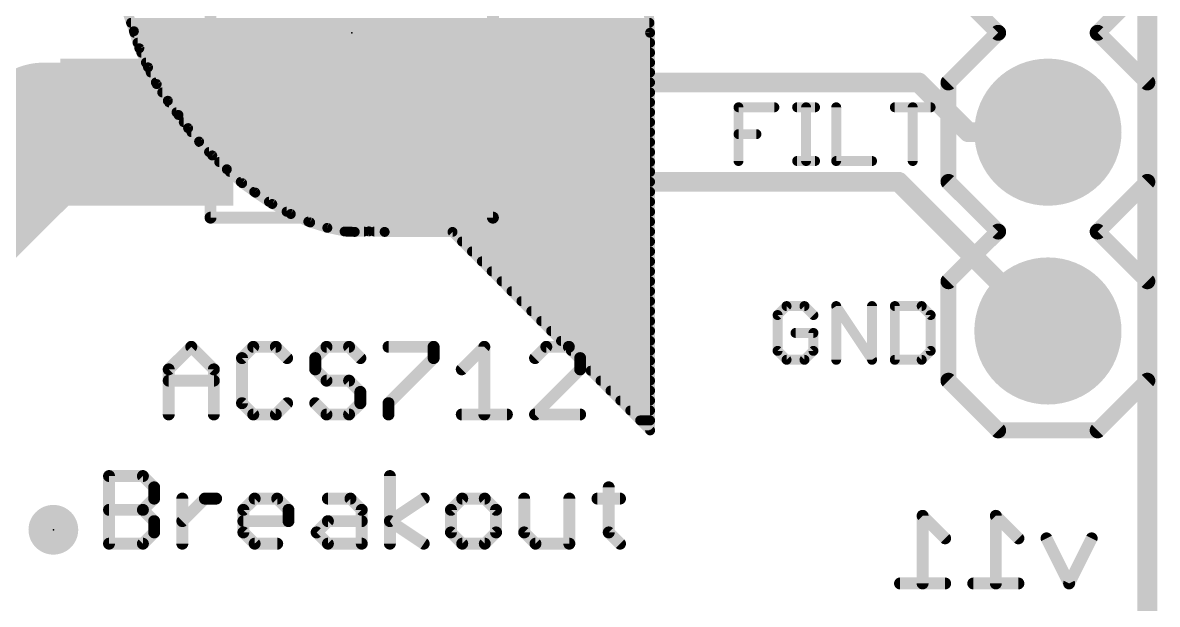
# Model space of a CAD drawing. Extents: x -0.1 to 21.7, y -7.6 to 15.4.
# Drawn here: x 7.23 to 21.72, y 0.32 to 7.75 of the extents above; entities that cross this region are included whole.
import ezdxf

# ---------------------------------------------------------------- set-up
doc = ezdxf.new("R2010")
doc.units = 0
for name, color, linetype in [('1', 12, 'CONTINUOUS'), ('16', 132, 'CONTINUOUS'), ('17', 110, 'CONTINUOUS'), ('20', 53, 'CONTINUOUS'), ('21', 53, 'CONTINUOUS'), ('22', 53, 'CONTINUOUS'), ('23', 53, 'CONTINUOUS'), ('24', 53, 'CONTINUOUS'), ('51', 53, 'CONTINUOUS')]:
    doc.layers.add(name, color=color, linetype=linetype)

# ---------------------------------------------------------------- blocks, each defined once
blk = doc.blocks.new('RECT')
blk.add_solid([(-0.5, -0.5), (0.5, -0.5), (-0.5, 0.5), (0.5, 0.5)])
blk = doc.blocks.new('ROUNDP')
at = {"const_width": 0.5}
blk.add_lwpolyline([(0, -0.25, 1), (0, 0.25, 1), (0, -0.25)], format="xyb", dxfattribs=at)
blk = doc.blocks.new('PIE')
at = {"const_width": 0.5}
blk.add_lwpolyline([(0, -0.25, 1), (0, 0.25, 1), (0, -0.25)], format="xyb", dxfattribs=at)

msp = doc.modelspace()

# ---------------------------------------------------------------- linework, layer by layer
at = {"layer": '1'}
for points, const_width in [([(21.59, 0), (21.59, 15.24)], 0.254), ([(4.953, 3.81), (7.493, 6.35)], 1.778), ([(7.493, 6.35), (8.763, 6.35)], 1.778), ([(8.8138, 6.4008), (8.8138, 6.985)], 0.254), ([(14.0462, 6.985), (18.669, 6.985)], 0.254), ([(18.669, 6.985), (19.304, 6.35)], 0.254), ([(8.763, 6.35), (8.8138, 6.4008)], 0.254), ([(8.763, 6.35), (8.8138, 6.2992)], 0.254), ([(8.8138, 6.2992), (8.8138, 5.715)], 0.254), ([(19.304, 6.35), (20.32, 6.35)], 0.254), ([(14.0462, 5.715), (18.415, 5.715)], 0.254), ([(18.415, 5.715), (20.32, 3.81)], 0.254)]:
    msp.add_lwpolyline(points, dxfattribs=dict(at, const_width=const_width))
for points, const_width in [([(7.493, 6.7945, 1), (7.493, 5.9055)], 0.889), ([(7.8073, 6.0357, 1), (7.1787, 6.6643)], 0.889), ([(8.763, 5.9055, 1), (8.763, 6.7945)], 0.889), ([(8.8773, 6.985, 1), (8.7503, 6.985)], 0.127), ([(14.0462, 7.0485, 1), (14.0462, 6.9215)], 0.127), ([(18.7139, 7.0299, 1), (18.6241, 6.9401)], 0.127), ([(18.669, 6.9215, 1), (18.669, 7.0485)], 0.127), ([(8.8587, 6.3559, 1), (8.7689, 6.4457)], 0.127), ([(8.8079, 6.3949, 1), (8.7181, 6.3051)], 0.127), ([(8.7181, 6.3949, 1), (8.8079, 6.3051)], 0.127), ([(8.7503, 6.4008, 1), (8.8773, 6.4008)], 0.127), ([(8.8773, 6.2992, 1), (8.7503, 6.2992)], 0.127), ([(8.7689, 6.2543, 1), (8.8587, 6.3441)], 0.127), ([(19.304, 6.4135, 1), (19.304, 6.2865)], 0.127), ([(19.2591, 6.3051, 1), (19.3489, 6.3949)], 0.127), ([(20.32, 6.2865, 1), (20.32, 6.4135)], 0.127), ([(14.0462, 5.7785, 1), (14.0462, 5.6515)], 0.127), ([(18.4599, 5.7599, 1), (18.3701, 5.6701)], 0.127), ([(18.415, 5.6515, 1), (18.415, 5.7785)], 0.127), ([(8.7503, 5.715, 1), (8.8773, 5.715)], 0.127), ([(20.2751, 3.7651, 1), (20.3649, 3.8549)], 0.127)]:
    msp.add_lwpolyline(points, format="xyb", dxfattribs=dict(at, const_width=const_width))
at = {"layer": '16'}
for points, const_width in [([(21.59, 0), (21.59, 15.24)], 0.254), ([(19.0078, 1.1604), (18.7197, 1.4485)], 0.1524), ([(18.7197, 1.4485), (18.7197, 0.5842)], 0.1524), ([(19.9433, 1.1604), (19.6552, 1.4485)], 0.1524), ([(19.6552, 1.4485), (19.6552, 0.5842)], 0.1524), ([(20.5907, 0.5842), (20.3026, 1.1604)], 0.1524), ([(20.8788, 1.1604), (20.5907, 0.5842)], 0.1524), ([(19.0078, 0.5842), (18.4315, 0.5842)], 0.1524), ([(19.9433, 0.5842), (19.3671, 0.5842)], 0.1524)]:
    msp.add_lwpolyline(points, dxfattribs=dict(at, const_width=const_width))
at = {"layer": '16', "const_width": 0.0762}
for points in [[(18.7466, 1.4755, 1), (18.6927, 1.4216)], [(18.7578, 1.4485, 1), (18.6816, 1.4485)], [(19.6821, 1.4755, 1), (19.6282, 1.4216)], [(19.6933, 1.4485, 1), (19.6171, 1.4485)], [(18.9808, 1.1335, 1), (19.0347, 1.1874)], [(19.9163, 1.1335, 1), (19.9702, 1.1874)], [(20.3367, 1.1775, 1), (20.2685, 1.1434)], [(20.9129, 1.1434, 1), (20.8447, 1.1775)], [(18.4315, 0.6223, 1), (18.4315, 0.5461)], [(18.6816, 0.5842, 1), (18.7578, 0.5842)], [(19.0078, 0.5461, 1), (19.0078, 0.6223)], [(19.3671, 0.6223, 1), (19.3671, 0.5461)], [(19.6171, 0.5842, 1), (19.6933, 0.5842)], [(19.9433, 0.5461, 1), (19.9433, 0.6223)], [(20.5566, 0.6012, 1), (20.6248, 0.5672)], [(20.5566, 0.5672, 1), (20.6248, 0.6012)]]:
    msp.add_lwpolyline(points, format="xyb", dxfattribs=at)
at = {"layer": '20', "const_width": 0.254}
msp.add_lwpolyline([(21.59, 15.24), (21.59, 0)], dxfattribs=at)
at = {"layer": '21'}
for points, const_width in [([(19.685, 7.62), (19.05, 8.255)], 0.2032), ([(21.59, 8.255), (20.955, 7.62)], 0.2032), ([(19.05, 6.985), (19.685, 7.62)], 0.2032), ([(20.955, 7.62), (21.59, 6.985)], 0.2032), ([(19.05, 5.715), (19.05, 6.985)], 0.2032), ([(21.59, 6.985), (21.59, 5.715)], 0.2032), ([(16.3693, 5.9817), (16.3693, 6.6681)], 0.127), ([(16.3693, 6.6681), (16.8269, 6.6681)], 0.127), ([(17.1177, 6.6681), (17.3465, 6.6681)], 0.127), ([(17.2321, 5.9817), (17.2321, 6.6681)], 0.127), ([(17.6167, 6.6681), (17.6167, 5.9817)], 0.127), ([(18.3651, 6.6681), (18.8227, 6.6681)], 0.127), ([(18.5939, 5.9817), (18.5939, 6.6681)], 0.127), ([(16.3693, 6.3249), (16.5981, 6.3249)], 0.127), ([(17.1177, 5.9817), (17.3465, 5.9817)], 0.127), ([(17.6167, 5.9817), (18.0743, 5.9817)], 0.127), ([(19.685, 5.08), (19.05, 5.715)], 0.2032), ([(21.59, 5.715), (20.955, 5.08)], 0.2032), ([(9.627, 5.258), (13.233, 5.258)], 0.1524), ([(19.685, 5.08), (19.05, 4.445)], 0.2032), ([(21.59, 4.445), (20.955, 5.08)], 0.2032), ([(19.05, 3.175), (19.05, 4.445)], 0.2032), ([(21.59, 4.445), (21.59, 3.175)], 0.2032), ([(16.9826, 4.1281), (16.8683, 4.0137)], 0.127), ([(16.8683, 4.0137), (16.8683, 3.5561)], 0.127), ([(17.2114, 4.1281), (16.9826, 4.1281)], 0.127), ([(17.3258, 4.0137), (17.2114, 4.1281)], 0.127), ([(17.6167, 3.4417), (17.6167, 4.1281)], 0.127), ([(17.6167, 4.1281), (18.0743, 3.4417)], 0.127), ([(18.0743, 3.4417), (18.0743, 4.1281)], 0.127), ([(18.3651, 4.1281), (18.3651, 3.4417)], 0.127), ([(18.7083, 4.1281), (18.3651, 4.1281)], 0.127), ([(18.8227, 4.0137), (18.7083, 4.1281)], 0.127), ([(18.8227, 3.5561), (18.8227, 4.0137)], 0.127), ([(17.3258, 3.7849), (17.097, 3.7849)], 0.127), ([(17.3258, 3.5561), (17.3258, 3.7849)], 0.127), ([(9.0932, 3.3194), (9.3813, 3.6075)], 0.1524), ([(9.3813, 3.6075), (9.6694, 3.3194)], 0.1524), ([(10.1728, 3.6075), (10.0287, 3.4635)], 0.1524), ([(10.4609, 3.6075), (10.1728, 3.6075)], 0.1524), ([(10.6049, 3.4635), (10.4609, 3.6075)], 0.1524), ([(11.1083, 3.6075), (10.9642, 3.4635)], 0.1524), ([(11.3964, 3.6075), (11.1083, 3.6075)], 0.1524), ([(11.5405, 3.4635), (11.3964, 3.6075)], 0.1524), ([(11.8998, 3.6075), (12.476, 3.6075)], 0.1524), ([(12.476, 3.6075), (12.476, 3.4635)], 0.1524), ([(12.8353, 3.3194), (13.1234, 3.6075)], 0.1524), ([(13.1234, 3.6075), (13.1234, 2.7432)], 0.1524), ([(13.9149, 3.6075), (13.7708, 3.4635)], 0.1524), ([(14.203, 3.6075), (13.9149, 3.6075)], 0.1524), ([(14.347, 3.4635), (14.203, 3.6075)], 0.1524), ([(10.0287, 3.4635), (10.0287, 2.8873)], 0.1524), ([(10.9642, 3.4635), (10.9642, 3.3194)], 0.1524), ([(12.476, 3.4635), (11.8998, 2.8873)], 0.1524), ([(14.347, 3.3194), (14.347, 3.4635)], 0.1524), ([(16.8683, 3.5561), (16.9826, 3.4417)], 0.127), ([(16.9826, 3.4417), (17.2114, 3.4417)], 0.127), ([(17.2114, 3.4417), (17.3258, 3.5561)], 0.127), ([(18.3651, 3.4417), (18.7083, 3.4417)], 0.127), ([(18.7083, 3.4417), (18.8227, 3.5561)], 0.127), ([(9.0932, 2.7432), (9.0932, 3.3194)], 0.1524), ([(9.6694, 3.3194), (9.6694, 2.7432)], 0.1524), ([(10.9642, 3.3194), (11.1083, 3.1754)], 0.1524), ([(13.7708, 2.7432), (14.347, 3.3194)], 0.1524), ([(9.0932, 3.1754), (9.6694, 3.1754)], 0.1524), ([(11.1083, 3.1754), (11.3964, 3.1754)], 0.1524), ([(11.3964, 3.1754), (11.5405, 3.0313)], 0.1524), ([(19.685, 2.54), (19.05, 3.175)], 0.2032), ([(21.59, 3.175), (20.955, 2.54)], 0.2032), ([(11.5405, 3.0313), (11.5405, 2.8873)], 0.1524), ([(10.0287, 2.8873), (10.1728, 2.7432)], 0.1524), ([(10.4609, 2.7432), (10.6049, 2.8873)], 0.1524), ([(11.1083, 2.7432), (10.9642, 2.8873)], 0.1524), ([(11.5405, 2.8873), (11.3964, 2.7432)], 0.1524), ([(11.8998, 2.8873), (11.8998, 2.7432)], 0.1524), ([(10.1728, 2.7432), (10.4609, 2.7432)], 0.1524), ([(11.3964, 2.7432), (11.1083, 2.7432)], 0.1524), ([(12.8353, 2.7432), (13.4115, 2.7432)], 0.1524), ([(14.347, 2.7432), (13.7708, 2.7432)], 0.1524), ([(20.955, 2.54), (19.685, 2.54)], 0.2032), ([(8.3312, 1.0922), (8.3312, 1.9565)], 0.1524), ([(8.3312, 1.9565), (8.7634, 1.9565)], 0.1524), ([(8.7634, 1.9565), (8.9074, 1.8125)], 0.1524), ([(11.9174, 1.0922), (11.9174, 1.9565)], 0.1524), ([(8.9074, 1.8125), (8.9074, 1.6684)], 0.1524), ([(14.712, 1.8125), (14.712, 1.2363)], 0.1524), ([(8.9074, 1.6684), (8.7634, 1.5244)], 0.1524), ([(9.2667, 1.0922), (9.2667, 1.6684)], 0.1524), ([(9.2667, 1.3803), (9.5548, 1.6684)], 0.1524), ([(9.5548, 1.6684), (9.6989, 1.6684)], 0.1524), ([(10.0463, 1.5244), (10.1904, 1.6684)], 0.1524), ([(10.1904, 1.6684), (10.4785, 1.6684)], 0.1524), ([(10.4785, 1.6684), (10.6225, 1.5244)], 0.1524), ([(11.1259, 1.6684), (11.414, 1.6684)], 0.1524), ([(11.414, 1.6684), (11.5581, 1.5244)], 0.1524), ([(11.9174, 1.3803), (12.3495, 1.6684)], 0.1524), ([(12.841, 1.6684), (12.697, 1.5244)], 0.1524), ([(13.1291, 1.6684), (12.841, 1.6684)], 0.1524), ([(13.2732, 1.5244), (13.1291, 1.6684)], 0.1524), ([(13.6325, 1.6684), (13.6325, 1.2363)], 0.1524), ([(14.2087, 1.0922), (14.2087, 1.6684)], 0.1524), ([(14.568, 1.6684), (14.8561, 1.6684)], 0.1524), ([(8.3312, 1.5244), (8.7634, 1.5244)], 0.1524), ([(8.7634, 1.5244), (8.9074, 1.3803)], 0.1524), ([(10.0463, 1.2363), (10.0463, 1.5244)], 0.1524), ([(10.6225, 1.5244), (10.6225, 1.3803)], 0.1524), ([(11.5581, 1.5244), (11.5581, 1.0922)], 0.1524), ([(12.697, 1.5244), (12.697, 1.2363)], 0.1524), ([(13.2732, 1.2363), (13.2732, 1.5244)], 0.1524), ([(8.9074, 1.3803), (8.9074, 1.2363)], 0.1524), ([(10.6225, 1.3803), (10.0463, 1.3803)], 0.1524), ([(10.9818, 1.2363), (11.1259, 1.3803)], 0.1524), ([(11.1259, 1.3803), (11.5581, 1.3803)], 0.1524), ([(12.3495, 1.0922), (11.9174, 1.3803)], 0.1524), ([(8.9074, 1.2363), (8.7634, 1.0922)], 0.1524), ([(10.1904, 1.0922), (10.0463, 1.2363)], 0.1524), ([(11.1259, 1.0922), (10.9818, 1.2363)], 0.1524), ([(12.697, 1.2363), (12.841, 1.0922)], 0.1524), ([(13.1291, 1.0922), (13.2732, 1.2363)], 0.1524), ([(13.6325, 1.2363), (13.7765, 1.0922)], 0.1524), ([(14.712, 1.2363), (14.8561, 1.0922)], 0.1524), ([(8.7634, 1.0922), (8.3312, 1.0922)], 0.1524), ([(10.4785, 1.0922), (10.1904, 1.0922)], 0.1524), ([(11.5581, 1.0922), (11.1259, 1.0922)], 0.1524), ([(12.841, 1.0922), (13.1291, 1.0922)], 0.1524), ([(13.7765, 1.0922), (14.2087, 1.0922)], 0.1524)]:
    msp.add_lwpolyline(points, dxfattribs=dict(at, const_width=const_width))
for points, const_width in [([(19.7209, 7.5841, 1), (19.6491, 7.6559)], 0.1016), ([(19.6491, 7.5841, 1), (19.7209, 7.6559)], 0.1016), ([(20.9909, 7.6559, 1), (20.9191, 7.5841)], 0.1016), ([(20.9191, 7.6559, 1), (20.9909, 7.5841)], 0.1016), ([(19.1008, 6.985, 1), (18.9992, 6.985)], 0.1016), ([(19.0141, 7.0209, 1), (19.0859, 6.9491)], 0.1016), ([(21.6408, 6.985, 1), (21.5392, 6.985)], 0.1016), ([(21.5541, 6.9491, 1), (21.6259, 7.0209)], 0.1016), ([(16.4011, 6.6681, 1), (16.3376, 6.6681)], 0.0635), ([(16.3693, 6.6998, 1), (16.3693, 6.6363)], 0.0635), ([(16.8269, 6.6363, 1), (16.8269, 6.6998)], 0.0635), ([(17.1177, 6.6998, 1), (17.1177, 6.6363)], 0.0635), ([(17.2639, 6.6681, 1), (17.2004, 6.6681)], 0.0635), ([(17.3465, 6.6363, 1), (17.3465, 6.6998)], 0.0635), ([(17.6484, 6.6681, 1), (17.5849, 6.6681)], 0.0635), ([(18.3651, 6.6998, 1), (18.3651, 6.6363)], 0.0635), ([(18.6256, 6.6681, 1), (18.5621, 6.6681)], 0.0635), ([(18.8227, 6.6363, 1), (18.8227, 6.6998)], 0.0635), ([(16.3693, 6.3566, 1), (16.3693, 6.2931)], 0.0635), ([(16.5981, 6.2931, 1), (16.5981, 6.3566)], 0.0635), ([(16.3376, 5.9817, 1), (16.4011, 5.9817)], 0.0635), ([(17.1177, 6.0134, 1), (17.1177, 5.95)], 0.0635), ([(17.2004, 5.9817, 1), (17.2639, 5.9817)], 0.0635), ([(17.3465, 5.95, 1), (17.3465, 6.0134)], 0.0635), ([(17.5849, 5.9817, 1), (17.6484, 5.9817)], 0.0635), ([(17.6167, 6.0134, 1), (17.6167, 5.95)], 0.0635), ([(18.0743, 5.95, 1), (18.0743, 6.0134)], 0.0635), ([(18.5621, 5.9817, 1), (18.6256, 5.9817)], 0.0635), ([(19.0859, 5.7509, 1), (19.0141, 5.6791)], 0.1016), ([(21.6259, 5.6791, 1), (21.5541, 5.7509)], 0.1016), ([(18.9992, 5.715, 1), (19.1008, 5.715)], 0.1016), ([(21.5392, 5.715, 1), (21.6408, 5.715)], 0.1016), ([(9.627, 5.2961, 1), (9.627, 5.2199)], 0.0762), ([(13.233, 5.2199, 1), (13.233, 5.2961)], 0.0762), ([(19.7209, 5.0441, 1), (19.6491, 5.1159)], 0.1016), ([(19.6491, 5.0441, 1), (19.7209, 5.1159)], 0.1016), ([(20.9909, 5.1159, 1), (20.9191, 5.0441)], 0.1016), ([(20.9191, 5.1159, 1), (20.9909, 5.0441)], 0.1016), ([(19.1008, 4.445, 1), (18.9992, 4.445)], 0.1016), ([(19.0141, 4.4809, 1), (19.0859, 4.4091)], 0.1016), ([(21.6408, 4.445, 1), (21.5392, 4.445)], 0.1016), ([(21.5541, 4.4091, 1), (21.6259, 4.4809)], 0.1016), ([(16.9, 4.0137, 1), (16.8365, 4.0137)], 0.0635), ([(16.8458, 4.0361, 1), (16.8907, 3.9912)], 0.0635), ([(16.9826, 4.1598, 1), (16.9826, 4.0963)], 0.0635), ([(17.0051, 4.1056, 1), (16.9602, 4.1505)], 0.0635), ([(17.2339, 4.1505, 1), (17.189, 4.1056)], 0.0635), ([(17.2114, 4.0963, 1), (17.2114, 4.1598)], 0.0635), ([(17.3034, 3.9912, 1), (17.3483, 4.0361)], 0.0635), ([(17.6484, 4.1281, 1), (17.5849, 4.1281)], 0.0635), ([(17.6431, 4.1457, 1), (17.5903, 4.1105)], 0.0635), ([(18.106, 4.1281, 1), (18.0425, 4.1281)], 0.0635), ([(18.3968, 4.1281, 1), (18.3333, 4.1281)], 0.0635), ([(18.3651, 4.1598, 1), (18.3651, 4.0963)], 0.0635), ([(18.7307, 4.1505, 1), (18.6858, 4.1056)], 0.0635), ([(18.7083, 4.0963, 1), (18.7083, 4.1598)], 0.0635), ([(18.8544, 4.0137, 1), (18.7909, 4.0137)], 0.0635), ([(18.8002, 3.9912, 1), (18.8451, 4.0361)], 0.0635), ([(17.097, 3.8166, 1), (17.097, 3.7531)], 0.0635), ([(17.3576, 3.7849, 1), (17.2941, 3.7849)], 0.0635), ([(17.3258, 3.7531, 1), (17.3258, 3.8166)], 0.0635), ([(9.4083, 3.6345, 1), (9.3544, 3.5806)], 0.0762), ([(9.4083, 3.5806, 1), (9.3544, 3.6345)], 0.0762), ([(10.1728, 3.6456, 1), (10.1728, 3.5694)], 0.0762), ([(10.1997, 3.5806, 1), (10.1458, 3.6345)], 0.0762), ([(10.4878, 3.6345, 1), (10.4339, 3.5806)], 0.0762), ([(10.4609, 3.5694, 1), (10.4609, 3.6456)], 0.0762), ([(11.1083, 3.6456, 1), (11.1083, 3.5694)], 0.0762), ([(11.1352, 3.5806, 1), (11.0814, 3.6345)], 0.0762), ([(11.4233, 3.6345, 1), (11.3695, 3.5806)], 0.0762), ([(11.3964, 3.5694, 1), (11.3964, 3.6456)], 0.0762), ([(11.8998, 3.6456, 1), (11.8998, 3.5694)], 0.0762), ([(12.5141, 3.6075, 1), (12.4379, 3.6075)], 0.0762), ([(12.476, 3.5694, 1), (12.476, 3.6456)], 0.0762), ([(13.1615, 3.6075, 1), (13.0853, 3.6075)], 0.0762), ([(13.1503, 3.5806, 1), (13.0964, 3.6345)], 0.0762), ([(13.9149, 3.6456, 1), (13.9149, 3.5694)], 0.0762), ([(13.9418, 3.5806, 1), (13.8879, 3.6345)], 0.0762), ([(14.2299, 3.6345, 1), (14.176, 3.5806)], 0.0762), ([(14.203, 3.5694, 1), (14.203, 3.6456)], 0.0762), ([(10.0668, 3.4635, 1), (9.9906, 3.4635)], 0.0762), ([(10.0018, 3.4904, 1), (10.0557, 3.4365)], 0.0762), ([(10.578, 3.4365, 1), (10.6319, 3.4904)], 0.0762), ([(11.0023, 3.4635, 1), (10.9261, 3.4635)], 0.0762), ([(10.9373, 3.4904, 1), (10.9912, 3.4365)], 0.0762), ([(11.5135, 3.4365, 1), (11.5674, 3.4904)], 0.0762), ([(12.4379, 3.4635, 1), (12.5141, 3.4635)], 0.0762), ([(12.5029, 3.4365, 1), (12.449, 3.4904)], 0.0762), ([(13.7439, 3.4904, 1), (13.7977, 3.4365)], 0.0762), ([(14.3851, 3.4635, 1), (14.3089, 3.4635)], 0.0762), ([(14.3201, 3.4365, 1), (14.374, 3.4904)], 0.0762), ([(16.8907, 3.5785, 1), (16.8458, 3.5336)], 0.0635), ([(16.8365, 3.5561, 1), (16.9, 3.5561)], 0.0635), ([(16.9826, 3.4735, 1), (16.9826, 3.4099)], 0.0635), ([(16.9602, 3.4192, 1), (17.0051, 3.4642)], 0.0635), ([(17.189, 3.4642, 1), (17.2339, 3.4192)], 0.0635), ([(17.2114, 3.4099, 1), (17.2114, 3.4735)], 0.0635), ([(17.2941, 3.5561, 1), (17.3576, 3.5561)], 0.0635), ([(17.3483, 3.5336, 1), (17.3034, 3.5785)], 0.0635), ([(18.0478, 3.4241, 1), (18.1007, 3.4593)], 0.0635), ([(18.3651, 3.4735, 1), (18.3651, 3.4099)], 0.0635), ([(18.6858, 3.4642, 1), (18.7307, 3.4192)], 0.0635), ([(18.7083, 3.4099, 1), (18.7083, 3.4735)], 0.0635), ([(18.7909, 3.5561, 1), (18.8544, 3.5561)], 0.0635), ([(18.8451, 3.5336, 1), (18.8002, 3.5785)], 0.0635), ([(9.1313, 3.3194, 1), (9.0551, 3.3194)], 0.0762), ([(9.0663, 3.3464, 1), (9.1201, 3.2925)], 0.0762), ([(9.7075, 3.3194, 1), (9.6313, 3.3194)], 0.0762), ([(9.6425, 3.2925, 1), (9.6964, 3.3464)], 0.0762), ([(10.9912, 3.3464, 1), (10.9373, 3.2925)], 0.0762), ([(10.9261, 3.3194, 1), (11.0023, 3.3194)], 0.0762), ([(12.8083, 3.3464, 1), (12.8622, 3.2925)], 0.0762), ([(14.3089, 3.3194, 1), (14.3851, 3.3194)], 0.0762), ([(14.374, 3.2925, 1), (14.3201, 3.3464)], 0.0762), ([(17.5849, 3.4417, 1), (17.6484, 3.4417)], 0.0635), ([(18.0425, 3.4417, 1), (18.106, 3.4417)], 0.0635), ([(18.3333, 3.4417, 1), (18.3968, 3.4417)], 0.0635), ([(9.0932, 3.2135, 1), (9.0932, 3.1373)], 0.0762), ([(9.6694, 3.1373, 1), (9.6694, 3.2135)], 0.0762), ([(11.1083, 3.2135, 1), (11.1083, 3.1373)], 0.0762), ([(11.0814, 3.1484, 1), (11.1352, 3.2023)], 0.0762), ([(11.4233, 3.2023, 1), (11.3695, 3.1484)], 0.0762), ([(11.3964, 3.1373, 1), (11.3964, 3.2135)], 0.0762), ([(19.0859, 3.2109, 1), (19.0141, 3.1391)], 0.1016), ([(18.9992, 3.175, 1), (19.1008, 3.175)], 0.1016), ([(21.5392, 3.175, 1), (21.6408, 3.175)], 0.1016), ([(21.6259, 3.1391, 1), (21.5541, 3.2109)], 0.1016), ([(11.5786, 3.0313, 1), (11.5024, 3.0313)], 0.0762), ([(11.5135, 3.0044, 1), (11.5674, 3.0583)], 0.0762), ([(10.0557, 2.9142, 1), (10.0018, 2.8603)], 0.0762), ([(9.9906, 2.8873, 1), (10.0668, 2.8873)], 0.0762), ([(10.6319, 2.8603, 1), (10.578, 2.9142)], 0.0762), ([(10.9912, 2.9142, 1), (10.9373, 2.8603)], 0.0762), ([(11.5024, 2.8873, 1), (11.5786, 2.8873)], 0.0762), ([(11.5674, 2.8603, 1), (11.5135, 2.9142)], 0.0762), ([(11.8728, 2.9142, 1), (11.9267, 2.8603)], 0.0762), ([(11.9379, 2.8873, 1), (11.8617, 2.8873)], 0.0762), ([(9.0551, 2.7432, 1), (9.1313, 2.7432)], 0.0762), ([(9.6313, 2.7432, 1), (9.7075, 2.7432)], 0.0762), ([(10.1728, 2.7813, 1), (10.1728, 2.7051)], 0.0762), ([(10.1458, 2.7163, 1), (10.1997, 2.7701)], 0.0762), ([(10.4339, 2.7701, 1), (10.4878, 2.7163)], 0.0762), ([(10.4609, 2.7051, 1), (10.4609, 2.7813)], 0.0762), ([(11.1083, 2.7813, 1), (11.1083, 2.7051)], 0.0762), ([(11.0814, 2.7163, 1), (11.1352, 2.7701)], 0.0762), ([(11.3695, 2.7701, 1), (11.4233, 2.7163)], 0.0762), ([(11.3964, 2.7051, 1), (11.3964, 2.7813)], 0.0762), ([(11.8617, 2.7432, 1), (11.9379, 2.7432)], 0.0762), ([(12.8353, 2.7813, 1), (12.8353, 2.7051)], 0.0762), ([(13.0853, 2.7432, 1), (13.1615, 2.7432)], 0.0762), ([(13.4115, 2.7051, 1), (13.4115, 2.7813)], 0.0762), ([(13.7708, 2.7813, 1), (13.7708, 2.7051)], 0.0762), ([(13.7439, 2.7701, 1), (13.7977, 2.7163)], 0.0762), ([(14.347, 2.7051, 1), (14.347, 2.7813)], 0.0762), ([(19.685, 2.5908, 1), (19.685, 2.4892)], 0.1016), ([(19.6491, 2.5041, 1), (19.7209, 2.5759)], 0.1016), ([(20.9191, 2.5759, 1), (20.9909, 2.5041)], 0.1016), ([(20.955, 2.4892, 1), (20.955, 2.5908)], 0.1016), ([(8.3693, 1.9565, 1), (8.2931, 1.9565)], 0.0762), ([(8.3312, 1.9946, 1), (8.3312, 1.9184)], 0.0762), ([(8.7903, 1.9835, 1), (8.7364, 1.9296)], 0.0762), ([(8.7634, 1.9184, 1), (8.7634, 1.9946)], 0.0762), ([(11.9555, 1.9565, 1), (11.8793, 1.9565)], 0.0762), ([(8.9455, 1.8125, 1), (8.8693, 1.8125)], 0.0762), ([(14.7501, 1.8125, 1), (14.6739, 1.8125)], 0.0762), ([(8.8805, 1.7855, 1), (8.9344, 1.8394)], 0.0762), ([(8.9344, 1.6415, 1), (8.8805, 1.6954)], 0.0762), ([(9.3048, 1.6684, 1), (9.2286, 1.6684)], 0.0762), ([(9.5548, 1.7065, 1), (9.5548, 1.6303)], 0.0762), ([(9.5818, 1.6415, 1), (9.5279, 1.6954)], 0.0762), ([(9.6989, 1.6303, 1), (9.6989, 1.7065)], 0.0762), ([(10.1904, 1.7065, 1), (10.1904, 1.6303)], 0.0762), ([(10.2173, 1.6415, 1), (10.1634, 1.6954)], 0.0762), ([(10.5054, 1.6954, 1), (10.4515, 1.6415)], 0.0762), ([(10.4785, 1.6303, 1), (10.4785, 1.7065)], 0.0762), ([(11.1259, 1.7065, 1), (11.1259, 1.6303)], 0.0762), ([(11.4409, 1.6954, 1), (11.3871, 1.6415)], 0.0762), ([(11.414, 1.6303, 1), (11.414, 1.7065)], 0.0762), ([(12.3707, 1.6367, 1), (12.3284, 1.7001)], 0.0762), ([(12.841, 1.7065, 1), (12.841, 1.6303)], 0.0762), ([(12.8679, 1.6415, 1), (12.8141, 1.6954)], 0.0762), ([(13.1561, 1.6954, 1), (13.1022, 1.6415)], 0.0762), ([(13.1291, 1.6303, 1), (13.1291, 1.7065)], 0.0762), ([(13.6706, 1.6684, 1), (13.5944, 1.6684)], 0.0762), ([(14.2468, 1.6684, 1), (14.1706, 1.6684)], 0.0762), ([(14.568, 1.7065, 1), (14.568, 1.6303)], 0.0762), ([(14.8561, 1.6303, 1), (14.8561, 1.7065)], 0.0762), ([(8.3312, 1.5625, 1), (8.3312, 1.4863)], 0.0762), ([(8.7903, 1.5513, 1), (8.7364, 1.4974)], 0.0762), ([(8.7634, 1.4863, 1), (8.7634, 1.5625)], 0.0762), ([(8.8693, 1.6684, 1), (8.9455, 1.6684)], 0.0762), ([(10.0844, 1.5244, 1), (10.0082, 1.5244)], 0.0762), ([(10.6606, 1.5244, 1), (10.5844, 1.5244)], 0.0762), ([(11.5962, 1.5244, 1), (11.52, 1.5244)], 0.0762), ([(12.7351, 1.5244, 1), (12.6589, 1.5244)], 0.0762), ([(13.3113, 1.5244, 1), (13.2351, 1.5244)], 0.0762), ([(8.7364, 1.5513, 1), (8.7903, 1.4974)], 0.0762), ([(8.9455, 1.3803, 1), (8.8693, 1.3803)], 0.0762), ([(10.0194, 1.5513, 1), (10.0733, 1.4974)], 0.0762), ([(10.0463, 1.4184, 1), (10.0463, 1.3422)], 0.0762), ([(10.5956, 1.4974, 1), (10.6495, 1.5513)], 0.0762), ([(10.6225, 1.3422, 1), (10.6225, 1.4184)], 0.0762), ([(11.1259, 1.4184, 1), (11.1259, 1.3422)], 0.0762), ([(11.1528, 1.3534, 1), (11.0989, 1.4073)], 0.0762), ([(11.5311, 1.4974, 1), (11.585, 1.5513)], 0.0762), ([(11.5581, 1.3422, 1), (11.5581, 1.4184)], 0.0762), ([(11.9385, 1.412, 1), (11.8962, 1.3486)], 0.0762), ([(11.8962, 1.412, 1), (11.9385, 1.3486)], 0.0762), ([(12.67, 1.5513, 1), (12.7239, 1.4974)], 0.0762), ([(13.2462, 1.4974, 1), (13.3001, 1.5513)], 0.0762), ([(8.8805, 1.3534, 1), (8.9344, 1.4073)], 0.0762), ([(8.9344, 1.2093, 1), (8.8805, 1.2632)], 0.0762), ([(9.2398, 1.4073, 1), (9.2937, 1.3534)], 0.0762), ([(10.0733, 1.2632, 1), (10.0194, 1.2093)], 0.0762), ([(10.5844, 1.3803, 1), (10.6606, 1.3803)], 0.0762), ([(11.0088, 1.2632, 1), (10.9549, 1.2093)], 0.0762), ([(12.7239, 1.2632, 1), (12.67, 1.2093)], 0.0762), ([(13.3001, 1.2093, 1), (13.2462, 1.2632)], 0.0762), ([(13.6594, 1.2632, 1), (13.6055, 1.2093)], 0.0762), ([(14.739, 1.2632, 1), (14.6851, 1.2093)], 0.0762), ([(8.3312, 1.1303, 1), (8.3312, 1.0541)], 0.0762), ([(8.7634, 1.0541, 1), (8.7634, 1.1303)], 0.0762), ([(8.8693, 1.2363, 1), (8.9455, 1.2363)], 0.0762), ([(10.0082, 1.2363, 1), (10.0844, 1.2363)], 0.0762), ([(10.1904, 1.1303, 1), (10.1904, 1.0541)], 0.0762), ([(10.4785, 1.0541, 1), (10.4785, 1.1303)], 0.0762), ([(10.9549, 1.2632, 1), (11.0088, 1.2093)], 0.0762), ([(11.1259, 1.1303, 1), (11.1259, 1.0541)], 0.0762), ([(11.5581, 1.0541, 1), (11.5581, 1.1303)], 0.0762), ([(12.3284, 1.0605, 1), (12.3707, 1.1239)], 0.0762), ([(12.6589, 1.2363, 1), (12.7351, 1.2363)], 0.0762), ([(12.841, 1.1303, 1), (12.841, 1.0541)], 0.0762), ([(13.1291, 1.0541, 1), (13.1291, 1.1303)], 0.0762), ([(13.2351, 1.2363, 1), (13.3113, 1.2363)], 0.0762), ([(13.5944, 1.2363, 1), (13.6706, 1.2363)], 0.0762), ([(13.7765, 1.1303, 1), (13.7765, 1.0541)], 0.0762), ([(14.2087, 1.0541, 1), (14.2087, 1.1303)], 0.0762), ([(14.6739, 1.2363, 1), (14.7501, 1.2363)], 0.0762), ([(8.2931, 1.0922, 1), (8.3693, 1.0922)], 0.0762), ([(8.7364, 1.1191, 1), (8.7903, 1.0653)], 0.0762), ([(9.2286, 1.0922, 1), (9.3048, 1.0922)], 0.0762), ([(10.1634, 1.0653, 1), (10.2173, 1.1191)], 0.0762), ([(11.0989, 1.0653, 1), (11.1528, 1.1191)], 0.0762), ([(11.52, 1.0922, 1), (11.5962, 1.0922)], 0.0762), ([(11.8793, 1.0922, 1), (11.9555, 1.0922)], 0.0762), ([(12.8141, 1.0653, 1), (12.8679, 1.1191)], 0.0762), ([(13.1022, 1.1191, 1), (13.1561, 1.0653)], 0.0762), ([(13.7496, 1.0653, 1), (13.8035, 1.1191)], 0.0762), ([(14.1706, 1.0922, 1), (14.2468, 1.0922)], 0.0762), ([(14.8292, 1.0653, 1), (14.883, 1.1191)], 0.0762)]:
    msp.add_lwpolyline(points, format="xyb", dxfattribs=dict(at, const_width=const_width))
at = {"layer": '22', "const_width": 0.127}
for points in [[(8.6482, 7.6401), (8.5693, 7.8756)], [(15.2265, 7.84), (15.24, 7.62)], [(8.6124, 7.747), (15.2322, 7.747)], [(8.718, 7.4215), (8.6482, 7.6401)], [(8.6546, 7.62), (15.24, 7.62)], [(15.24, 7.62), (15.24, 2.54)], [(8.6952, 7.493), (15.24, 7.493)], [(8.8293, 7.1782), (8.718, 7.4215)], [(8.7434, 7.366), (15.24, 7.366)], [(8.8015, 7.239), (15.24, 7.239)], [(8.9393, 6.9647), (8.8293, 7.1782)], [(8.8634, 7.112), (15.24, 7.112)], [(8.9288, 6.985), (15.24, 6.985)], [(9.0816, 6.7513), (8.9393, 6.9647)], [(9.0105, 6.858), (15.24, 6.858)], [(9.2174, 6.5701), (9.0816, 6.7513)], [(9.0968, 6.731), (15.24, 6.731)], [(9.192, 6.604), (15.24, 6.604)], [(9.3404, 6.4019), (9.2174, 6.5701)], [(9.2855, 6.477), (15.24, 6.477)], [(9.4812, 6.2301), (9.3404, 6.4019)], [(9.3829, 6.35), (15.24, 6.35)], [(9.649, 6.053), (9.4812, 6.2301)], [(9.4879, 6.223), (15.24, 6.223)], [(9.6083, 6.096), (15.24, 6.096)], [(9.8353, 5.876), (9.649, 6.053)], [(9.7374, 5.969), (15.24, 5.969)], [(10.031, 5.6989), (9.8353, 5.876)], [(9.8729, 5.842), (15.24, 5.842)], [(10.0132, 5.715), (15.24, 5.715)], [(10.1987, 5.5778), (10.031, 5.6989)], [(10.1846, 5.588), (15.24, 5.588)], [(10.4156, 5.4326), (10.1987, 5.5778)], [(10.3732, 5.461), (15.24, 5.461)], [(10.6526, 5.3047), (10.4156, 5.4326)], [(10.5983, 5.334), (15.24, 5.334)], [(10.8994, 5.1966), (10.6526, 5.3047)], [(10.8757, 5.207), (15.24, 5.207)], [(11.1182, 5.1275), (10.8994, 5.1966)], [(11.3393, 5.0812), (11.1182, 5.1275)], [(11.4686, 5.0758), (11.3393, 5.0812)], [(11.368, 5.08), (11.5857, 5.08)], [(11.6498, 5.0823), (11.4686, 5.0758)], [(11.8503, 5.0758), (11.6498, 5.0823)], [(11.7207, 5.08), (15.24, 5.08)], [(12.7171, 5.0758), (11.8503, 5.0758)], [(15.24, 2.54), (12.7171, 5.0758)], [(12.8393, 4.953), (15.24, 4.953)], [(12.9656, 4.826), (15.24, 4.826)], [(13.092, 4.699), (15.24, 4.699)], [(13.2183, 4.572), (15.24, 4.572)], [(13.3447, 4.445), (15.24, 4.445)], [(13.471, 4.318), (15.24, 4.318)], [(13.5974, 4.191), (15.24, 4.191)], [(13.7238, 4.064), (15.24, 4.064)], [(13.8501, 3.937), (15.24, 3.937)], [(13.9765, 3.81), (15.24, 3.81)], [(14.1028, 3.683), (15.24, 3.683)], [(14.2292, 3.556), (15.24, 3.556)], [(14.3555, 3.429), (15.24, 3.429)], [(14.4819, 3.302), (15.24, 3.302)], [(14.6082, 3.175), (15.24, 3.175)], [(14.7346, 3.048), (15.24, 3.048)], [(14.8609, 2.921), (15.24, 2.921)], [(14.9873, 2.794), (15.24, 2.794)], [(15.1136, 2.667), (15.24, 2.667)]]:
    msp.add_lwpolyline(points, dxfattribs=at)
at = {"layer": '22', "const_width": 0.0635}
for points in [[(8.6124, 7.7788, 1), (8.6124, 7.7153)], [(8.6784, 7.6498, 1), (8.618, 7.6304)], [(8.6181, 7.63, 1), (8.6783, 7.6502)], [(8.6546, 7.6517, 1), (8.6546, 7.5883)], [(15.2718, 7.62, 1), (15.2082, 7.62)], [(15.2322, 7.7153, 1), (15.2322, 7.7788)], [(15.24, 7.5883, 1), (15.24, 7.6517)], [(8.6952, 7.5248, 1), (8.6952, 7.4613)], [(15.2083, 7.6181, 1), (15.2717, 7.6219)], [(15.24, 7.4613, 1), (15.24, 7.5248)], [(8.7469, 7.4347, 1), (8.6891, 7.4083)], [(8.6878, 7.4118, 1), (8.7482, 7.4312)], [(8.7434, 7.3978, 1), (8.7434, 7.3343)], [(15.24, 7.3343, 1), (15.24, 7.3978)], [(8.8015, 7.2708, 1), (8.8015, 7.2073)], [(15.24, 7.2073, 1), (15.24, 7.2708)], [(8.8575, 7.1927, 1), (8.8011, 7.1637)], [(8.8004, 7.165, 1), (8.8582, 7.1914)], [(8.8634, 7.1437, 1), (8.8634, 7.0803)], [(15.24, 7.0803, 1), (15.24, 7.1437)], [(8.9288, 7.0168, 1), (8.9288, 6.9533)], [(8.9657, 6.9823, 1), (8.9129, 6.9471)], [(8.9111, 6.9502, 1), (8.9675, 6.9792)], [(15.24, 6.9533, 1), (15.24, 7.0168)], [(9.0105, 6.8898, 1), (9.0105, 6.8263)], [(9.107, 6.7703, 1), (9.0562, 6.7323)], [(15.24, 6.8263, 1), (15.24, 6.8898)], [(9.0552, 6.7337, 1), (9.108, 6.7689)], [(9.0968, 6.7628, 1), (9.0968, 6.6993)], [(9.192, 6.6357, 1), (9.192, 6.5723)], [(15.24, 6.6993, 1), (15.24, 6.7628)], [(15.24, 6.5723, 1), (15.24, 6.6357)], [(9.243, 6.5888, 1), (9.1918, 6.5514)], [(9.192, 6.5511, 1), (9.2428, 6.5891)], [(9.2855, 6.5088, 1), (9.2855, 6.4453)], [(15.24, 6.4453, 1), (15.24, 6.5088)], [(9.365, 6.422, 1), (9.3158, 6.3818)], [(9.3148, 6.3832, 1), (9.366, 6.4206)], [(9.3829, 6.3818, 1), (9.3829, 6.3183)], [(15.24, 6.3183, 1), (15.24, 6.3818)], [(9.5042, 6.2519, 1), (9.4582, 6.2083)], [(9.4879, 6.2547, 1), (9.4879, 6.1913)], [(9.4566, 6.21, 1), (9.5058, 6.2502)], [(15.24, 6.1913, 1), (15.24, 6.2547)], [(9.6083, 6.1277, 1), (9.6083, 6.0643)], [(9.6709, 6.076, 1), (9.6271, 6.03)], [(9.626, 6.0312, 1), (9.672, 6.0748)], [(15.24, 6.0643, 1), (15.24, 6.1277)], [(9.7374, 6.0008, 1), (9.7374, 5.9373)], [(15.24, 5.9373, 1), (15.24, 6.0008)], [(9.8566, 5.8995, 1), (9.814, 5.8525)], [(9.8134, 5.853, 1), (9.8572, 5.899)], [(9.8729, 5.8738, 1), (9.8729, 5.8103)], [(15.24, 5.8103, 1), (15.24, 5.8738)], [(10.0132, 5.7467, 1), (10.0132, 5.6833)], [(10.0496, 5.7246, 1), (10.0124, 5.6732)], [(10.0097, 5.6754, 1), (10.0523, 5.7224)], [(10.1846, 5.6197, 1), (10.1846, 5.5563)], [(15.24, 5.6833, 1), (15.24, 5.7467)], [(15.24, 5.5563, 1), (15.24, 5.6197)], [(10.2164, 5.6042, 1), (10.181, 5.5514)], [(10.1801, 5.5521, 1), (10.2173, 5.6035)], [(10.3732, 5.4928, 1), (10.3732, 5.4293)], [(15.24, 5.4293, 1), (15.24, 5.4928)], [(10.4307, 5.4605, 1), (10.4005, 5.4047)], [(10.3979, 5.4062, 1), (10.4333, 5.459)], [(10.5983, 5.3658, 1), (10.5983, 5.3023)], [(10.6653, 5.3338, 1), (10.6399, 5.2756)], [(10.6375, 5.2768, 1), (10.6677, 5.3326)], [(15.24, 5.3023, 1), (15.24, 5.3658)], [(10.8757, 5.2387, 1), (10.8757, 5.1753)], [(10.909, 5.2269, 1), (10.8898, 5.1663)], [(10.8867, 5.1675, 1), (10.9121, 5.2257)], [(15.24, 5.1753, 1), (15.24, 5.2387)], [(11.1247, 5.1586, 1), (11.1117, 5.0964)], [(11.1086, 5.0972, 1), (11.1278, 5.1578)], [(11.3406, 5.1129, 1), (11.338, 5.0495)], [(11.3328, 5.0501, 1), (11.3458, 5.1123)], [(11.368, 5.1117, 1), (11.368, 5.0483)], [(11.4675, 5.1075, 1), (11.4697, 5.0441)], [(11.4673, 5.0441, 1), (11.4699, 5.1075)], [(11.5857, 5.0483, 1), (11.5857, 5.1117)], [(11.6508, 5.114, 1), (11.6488, 5.0506)], [(11.6509, 5.0506, 1), (11.6487, 5.114)], [(11.7207, 5.1117, 1), (11.7207, 5.0483)], [(11.8503, 5.1075, 1), (11.8503, 5.0441)], [(11.8493, 5.0441, 1), (11.8513, 5.1075)], [(12.7396, 5.0982, 1), (12.6946, 5.0534)], [(12.7171, 5.0441, 1), (12.7171, 5.1075)], [(15.24, 5.0483, 1), (15.24, 5.1117)], [(12.8393, 4.9848, 1), (12.8393, 4.9213)], [(15.24, 4.9213, 1), (15.24, 4.9848)], [(12.9656, 4.8578, 1), (12.9656, 4.7943)], [(15.24, 4.7943, 1), (15.24, 4.8578)], [(13.092, 4.7307, 1), (13.092, 4.6673)], [(15.24, 4.6673, 1), (15.24, 4.7307)], [(13.2183, 4.6037, 1), (13.2183, 4.5403)], [(13.3447, 4.4768, 1), (13.3447, 4.4133)], [(15.24, 4.5403, 1), (15.24, 4.6037)], [(15.24, 4.4133, 1), (15.24, 4.4768)], [(13.471, 4.3498, 1), (13.471, 4.2863)], [(15.24, 4.2863, 1), (15.24, 4.3498)], [(13.5974, 4.2227, 1), (13.5974, 4.1593)], [(15.24, 4.1593, 1), (15.24, 4.2227)], [(13.7238, 4.0957, 1), (13.7238, 4.0323)], [(15.24, 4.0323, 1), (15.24, 4.0957)], [(13.8501, 3.9688, 1), (13.8501, 3.9053)], [(15.24, 3.9053, 1), (15.24, 3.9688)], [(13.9765, 3.8418, 1), (13.9765, 3.7782)], [(15.24, 3.7782, 1), (15.24, 3.8418)], [(14.1028, 3.7148, 1), (14.1028, 3.6513)], [(15.24, 3.6513, 1), (15.24, 3.7148)], [(14.2292, 3.5878, 1), (14.2292, 3.5242)], [(14.3555, 3.4608, 1), (14.3555, 3.3973)], [(15.24, 3.5242, 1), (15.24, 3.5878)], [(15.24, 3.3973, 1), (15.24, 3.4608)], [(14.4819, 3.3338, 1), (14.4819, 3.2702)], [(15.24, 3.2702, 1), (15.24, 3.3338)], [(14.6082, 3.2068, 1), (14.6082, 3.1433)], [(15.24, 3.1433, 1), (15.24, 3.2068)], [(14.7346, 3.0798, 1), (14.7346, 3.0162)], [(15.24, 3.0162, 1), (15.24, 3.0798)], [(14.8609, 2.9528, 1), (14.8609, 2.8893)], [(15.24, 2.8893, 1), (15.24, 2.9528)], [(14.9873, 2.8258, 1), (14.9873, 2.7622)], [(15.24, 2.7622, 1), (15.24, 2.8258)], [(15.1136, 2.6988, 1), (15.1136, 2.6353)], [(15.24, 2.6353, 1), (15.24, 2.6988)], [(15.2082, 2.54, 1), (15.2718, 2.54)], [(15.2175, 2.5176, 1), (15.2625, 2.5624)]]:
    msp.add_lwpolyline(points, format="xyb", dxfattribs=at)
at = {"layer": '23'}
for p in [(11.43, 7.62), (7.62, 1.27)]:
    msp.add_point(p, dxfattribs=at)
at = {"layer": '24'}
msp.add_point((15.24, 2.54), dxfattribs=at)
at = {"layer": '51', "const_width": 0.1524}
for points in [[(9.627, 9.982), (9.627, 5.258)], [(13.233, 5.258), (13.233, 9.982)]]:
    msp.add_lwpolyline(points, dxfattribs=at)
at = {"layer": '51', "const_width": 0.0762}
for points in [[(9.5889, 5.258, 1), (9.6651, 5.258)], [(13.1949, 5.258, 1), (13.2711, 5.258)]]:
    msp.add_lwpolyline(points, format="xyb", dxfattribs=at)

# ---------------------------------------------------------------- block references
at = {"layer": '1', "xscale": 0.6096, "yscale": 2.2098, "rotation": 270}
for p in [(8.8138, 6.985), (14.0462, 6.985), (8.8138, 5.715), (14.0462, 5.715)]:
    msp.add_blockref('RECT', p, dxfattribs=at)
at = {"layer": '1', "xscale": 0.635, "yscale": 0.635}
msp.add_blockref('PIE', (7.62, 1.27), dxfattribs=at)
at = {"layer": '17', "xscale": 1.8796, "yscale": 1.8796}
for p in [(20.32, 6.35), (20.32, 6.35), (20.32, 3.81), (20.32, 3.81)]:
    msp.add_blockref('ROUNDP', p, dxfattribs=at)
at = {"layer": '51', "rotation": 270}
for p, xscale, yscale in [((9.0678, 6.985), 0.3556, 1.016), ((13.7922, 6.985), 0.3556, 1.016), ((20.32, 6.35), 0.508, 0.508), ((9.0678, 5.715), 0.3556, 1.016), ((13.7922, 5.715), 0.3556, 1.016), ((20.32, 3.81), 0.508, 0.508)]:
    msp.add_blockref('RECT', p, dxfattribs=dict(at, xscale=xscale, yscale=yscale))

doc.saveas('drawing.dxf')
